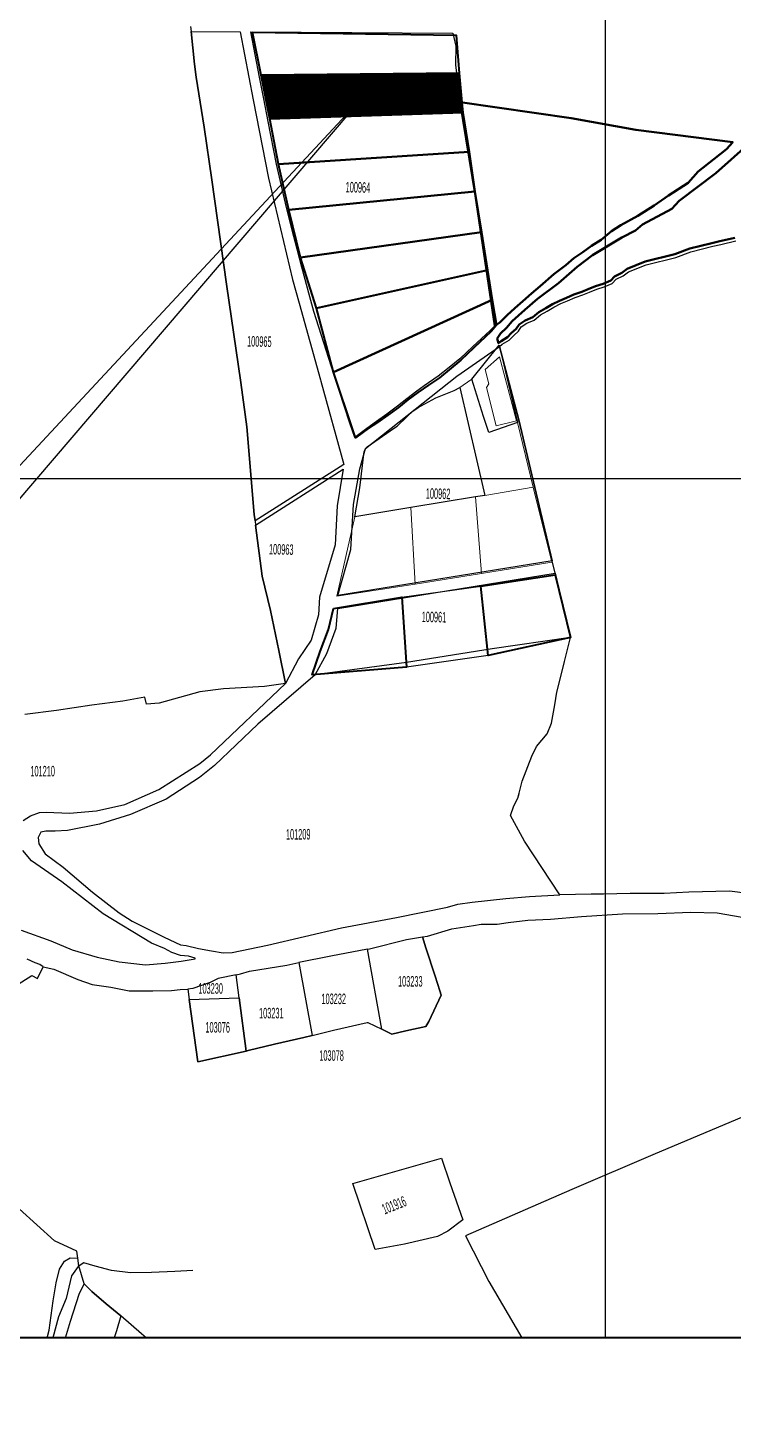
# Model space of a CAD drawing. Extents: x 776738 to 777032, y 9211875 to 9212308.
# Drawn here: x 776969.5 to 776981.67, y 9212053.32 to 9212077.41 of the extents above; entities that cross this region are included whole.
import ezdxf

# ---------------------------------------------------------------- set-up
doc = ezdxf.new("R2010")
doc.units = 0
doc.header["$MEASUREMENT"] = 0
doc.linetypes.add('DASHED', pattern=[0.75, 0.5, -0.25])
doc.layers.get('0').update_dxf_attribs({"linetype": 'CONTINUOUS'})
doc.styles.get("Standard").update_dxf_attribs({"font": 'arial.ttf'})

msp = doc.modelspace()

# ---------------------------------------------------------------- hatches: boundary and pattern name
at = {"linetype": 'Continuous'}
h = msp.add_hatch(dxfattribs=at)
h.set_pattern_fill('ANSI31', color=1, scale=0.135)
h.set_pattern_definition([(45, (427307.027866, 5066597.356946), (-0.01193242693252, 0.01193242693252), [])])
h.paths.add_polyline_path([(776973.524, 9212076.599), (776976.941, 9212076.636), (776976.99, 9212076.127), (776977.006, 9212075.956), (776973.673, 9212075.844)])

# ---------------------------------------------------------------- linework, layer by layer
at = {"color": 5}
for p, q in [((776979.463, 9212102.896), (776979.463, 9212054.81)), ((776979.463, 9212102.896), (776979.463, 9212054.81)), ((776948.807, 9212069.638), (776996.781, 9212069.638))]:
    msp.add_line(p, q, dxfattribs=at)
at = {"color": 1, "linetype": 'Continuous'}
for p, q in [((776975.383, 9212076.338), (776953.975, 9212053.339)), ((776955.704, 9212053.324), (776975.383, 9212076.338))]:
    msp.add_line(p, q, dxfattribs=at)
at = {"color": 1, "linetype": 'Continuous', "lineweight": 0}
for p, q in [((776977.389, 9212071.518, 0.747), (776977.639, 9212071.742, -100.804)), ((776977.639, 9212071.742, -100.804), (776977.932, 9212070.636, 0.641)), ((776977.454, 9212071.273, 0.735), (776977.389, 9212071.518, 0.747)), ((776977.013, 9212071.249, 0.75), (776976.951, 9212071.213, 0.751)), ((776977.159, 9212071.356, 0.764), (776977.013, 9212071.249, 0.75)), ((776977.412, 9212071.212, 0.642), (776977.454, 9212071.273, 0.735)), ((776977.58, 9212070.549, 0.636), (776977.412, 9212071.212, 0.642)), ((776977.932, 9212070.636, 0.641), (776977.58, 9212070.549, 0.636)), ((776978.217, 9212069.488, 0.366), (776977.947, 9212070.608, 0.519)), ((776978.217, 9212069.488, 0.366), (776977.386, 9212069.349, 0.432)), ((776978.544, 9212068.196, 0.182), (776978.217, 9212069.488, 0.366)), ((776977.222, 9212069.325, 0.438), (776977.326, 9212068.001, 0.234)), ((776976.184, 9212067.817, 0.331), (776976.11, 9212069.137, 0.507)), ((776976.184, 9212067.817, 0.331), (776976.11, 9212069.137, 0.507)), ((776974.83, 9212067.61, 0.343), (776975.142, 9212068.979, 0.51)), ((776977.326, 9212068.001, 0.234), (776978.544, 9212068.196, 0.182)), ((776976.184, 9212067.817, 0.331), (776974.83, 9212067.61, 0.343)), ((776977.326, 9212068.001, 0.234), (776976.184, 9212067.817, 0.331))]:
    msp.add_line(p, q, dxfattribs=at)
at = {"color": 7, "linetype": 'Continuous', "lineweight": 40}
msp.add_lwpolyline([(776948.807, 9212102.896), (776996.781, 9212102.896), (776996.781, 9212054.81), (776948.807, 9212054.81)], close=True, dxfattribs=at)
at = {"color": 7, "linetype": 'Continuous'}
for points in [[(776972.305, 9212077.441), (776972.314, 9212077.353), (776972.373, 9212076.79), (776972.402, 9212076.568), (776972.538, 9212075.704), (776972.67, 9212074.795), (776972.926, 9212072.993), (776973.176, 9212071.299), (776973.277, 9212070.531), (776973.403, 9212069.018), (776973.418, 9212068.907), (776973.428, 9212068.833), (776973.54, 9212067.952), (776973.683, 9212067.361), (776973.828, 9212066.674), (776973.944, 9212066.102), (776973.581, 9212066.053), (776972.872, 9212066.01), (776972.466, 9212065.961), (776971.761, 9212065.761), (776971.547, 9212065.745), (776971.514, 9212065.868), (776971.138, 9212065.795), (776970.601, 9212065.729), (776969.991, 9212065.639), (776969.445, 9212065.569)], [(776969.416, 9212063.74), (776969.543, 9212063.82), (776969.697, 9212063.878), (776969.814, 9212063.882), (776970.217, 9212063.867), (776970.681, 9212063.904), (776971.173, 9212064.012), (776971.76, 9212064.273), (776972.463, 9212064.724), (776972.649, 9212064.872), (776973.944, 9212066.102), (776973.581, 9212066.053), (776972.872, 9212066.01), (776972.466, 9212065.961), (776971.761, 9212065.761), (776971.547, 9212065.745), (776971.514, 9212065.868), (776971.138, 9212065.795), (776970.601, 9212065.729), (776969.991, 9212065.639), (776969.445, 9212065.569)], [(776969.38, 9212061.847), (776969.893, 9212061.66), (776970.262, 9212061.509), (776970.695, 9212061.382), (776971.073, 9212061.3), (776971.528, 9212061.249), (776971.867, 9212061.278), (776972.145, 9212061.311), (776972.384, 9212061.35), (776972.387, 9212061.363), (776972.27, 9212061.4), (776972.134, 9212061.408), (776971.983, 9212061.462), (776971.856, 9212061.532), (776971.629, 9212061.622), (776970.797, 9212062.126), (776970.084, 9212062.68), (776969.558, 9212063.043), (776969.412, 9212063.22)], [(776969.222, 9212060.846), (776969.566, 9212061.063), (776969.664, 9212061.011), (776969.763, 9212061.215), (776969.944, 9212061.172), (776970.36, 9212060.995), (776970.608, 9212060.907), (776970.927, 9212060.86), (776971.245, 9212060.802), (776971.656, 9212060.8), (776971.976, 9212060.807), (776972.125, 9212060.82), (776972.258, 9212060.831), (776972.281, 9212060.647), (776972.433, 9212059.573), (776973.265, 9212059.761), (776973.265, 9212059.761), (776973.302, 9212059.768), (776973.752, 9212059.879), (776974.261, 9212059.993), (776974.402, 9212060.027), (776974.771, 9212060.118), (776975.353, 9212060.254), (776975.368, 9212060.255), (776975.609, 9212060.136), (776975.779, 9212060.051), (776976.024, 9212060.108), (776976.366, 9212060.186), (776976.419, 9212060.273), (776976.634, 9212060.725), (776976.609, 9212060.799), (776976.527, 9212061.053), (776976.368, 9212061.541), (776976.31, 9212061.729), (776976.397, 9212061.742), (776976.816, 9212061.869), (776977.191, 9212061.929), (776977.322, 9212061.948), (776977.596, 9212061.952), (776977.788, 9212061.981), (776978.128, 9212062.016), (776978.517, 9212062.036), (776979.055, 9212062.084), (776979.762, 9212062.127), (776980.371, 9212062.131), (776980.943, 9212062.157), (776981.395, 9212062.144), (776981.827, 9212062.072)], [(776969.222, 9212060.846), (776969.566, 9212061.063), (776969.664, 9212061.011), (776969.763, 9212061.215), (776969.705, 9212061.252), (776969.622, 9212061.283), (776969.487, 9212061.346)], [(776981.833, 9212058.62), (776981.814, 9212058.612), (776980.328, 9212057.988), (776978.885, 9212057.371), (776977.054, 9212056.573), (776977.457, 9212055.782), (776978.022, 9212054.81)], [(776969.832, 9212054.81), (776969.864, 9212054.946), (776969.936, 9212055.451), (776969.987, 9212055.759), (776970.043, 9212055.994), (776970.132, 9212056.134), (776970.227, 9212056.19), (776970.36, 9212056.185), (776970.343, 9212056.309), (776969.956, 9212056.487), (776969.041, 9212057.312), (776968.825, 9212056.906), (776968.484, 9212056.205), (776968.195, 9212055.542), (776967.949, 9212054.992), (776967.869, 9212054.81)], [(776971.542, 9212054.81), (776971.459, 9212054.878), (776971.103, 9212055.193), (776970.85, 9212055.396), (776970.604, 9212055.61), (776970.467, 9212055.742), (776970.379, 9212056.053), (776970.36, 9212056.185), (776970.343, 9212056.309), (776969.956, 9212056.487), (776969.041, 9212057.312)], [(776970.145, 9212054.81), (776970.234, 9212055.099), (776970.38, 9212055.565), (776970.467, 9212055.742), (776970.604, 9212055.61), (776970.85, 9212055.396), (776971.103, 9212055.193), (776971.026, 9212054.933), (776970.986, 9212054.81)]]:
    msp.add_lwpolyline(points, dxfattribs=at)
for points in [[(776974.068, 9212073.075), (776974.181, 9212072.667), (776974.546, 9212071.344), (776974.554, 9212071.317), (776974.949, 9212069.884), (776973.418, 9212068.907), (776973.403, 9212069.018), (776973.277, 9212070.531), (776973.176, 9212071.299), (776972.926, 9212072.993), (776972.67, 9212074.795), (776972.538, 9212075.704), (776972.402, 9212076.568), (776972.373, 9212076.79), (776972.314, 9212077.353), (776973.162, 9212077.348), (776973.384, 9212076.172), (776973.652, 9212074.823)], [(776973.345, 9212077.348), (776976.833, 9212077.327), (776976.882, 9212077.103), (776976.881, 9212076.773), (776976.958, 9212076.131), (776977.226, 9212074.516), (776977.556, 9212072.276), (776977.478, 9212072.194), (776977.18, 9212071.916), (776976.955, 9212071.704), (776976.767, 9212071.553), (776976.578, 9212071.405), (776976.34, 9212071.238), (776976.211, 9212071.145), (776976.041, 9212071.012), (776975.875, 9212070.887), (776975.695, 9212070.752), (776975.517, 9212070.625), (776975.351, 9212070.503), (776975.14, 9212070.349), (776975.055, 9212070.596), (776974.778, 9212071.442), (776974.434, 9212072.524), (776974.366, 9212072.774), (776974.228, 9212073.287), (776974.147, 9212073.595), (776974.089, 9212073.816), (776973.964, 9212074.318), (776973.79, 9212075.063), (776973.644, 9212075.803), (776973.569, 9212076.194), (776973.497, 9212076.566)], [(776974.848, 9212067.621), (776975.073, 9212068.416), (776975.118, 9212069.194), (776975.227, 9212069.809), (776975.323, 9212070.156), (776976.9, 9212071.404), (776977.637, 9212071.92), (776977.973, 9212070.654), (776978.248, 9212069.485), (776978.549, 9212068.222)], [(776974.848, 9212067.621), (776975.073, 9212068.416), (776975.118, 9212069.194), (776975.227, 9212069.809), (776975.323, 9212070.156), (776976.9, 9212071.404), (776977.637, 9212071.92), (776977.973, 9212070.654), (776978.248, 9212069.485), (776978.549, 9212068.222)], [(776974.941, 9212069.8), (776974.838, 9212069.167), (776974.802, 9212068.498), (776974.53, 9212067.593), (776974.512, 9212067.286), (776974.386, 9212066.852), (776974.168, 9212066.526), (776973.944, 9212066.102), (776973.828, 9212066.674), (776973.683, 9212067.361), (776973.54, 9212067.952), (776973.428, 9212068.833)], [(776974.85, 9212067.397), (776978.601, 9212068.004), (776978.864, 9212066.897), (776977.512, 9212066.698), (776976.036, 9212066.466), (776974.454, 9212066.25), (776974.656, 9212066.621), (776974.819, 9212067.059)], [(776974.85, 9212067.397), (776978.601, 9212068.004), (776978.864, 9212066.897), (776977.512, 9212066.698), (776976.036, 9212066.466), (776974.454, 9212066.25), (776974.656, 9212066.621), (776974.819, 9212067.059)], [(776978.864, 9212066.897), (776977.512, 9212066.698), (776976.036, 9212066.466), (776974.454, 9212066.25), (776973.465, 9212065.4), (776972.718, 9212064.688), (776972.459, 9212064.482), (776971.882, 9212064.109), (776971.27, 9212063.84), (776970.732, 9212063.678), (776970.18, 9212063.565), (776969.971, 9212063.556), (776969.805, 9212063.556), (776969.72, 9212063.536), (776969.676, 9212063.444), (776969.685, 9212063.334), (776969.798, 9212063.163), (776970.105, 9212062.934), (776970.612, 9212062.501), (776971.075, 9212062.147), (776971.296, 9212062.001), (776971.732, 9212061.782), (776971.849, 9212061.726), (776972.134, 9212061.595), (776972.229, 9212061.579), (776972.44, 9212061.53), (776972.669, 9212061.488), (776972.866, 9212061.454), (776973.022, 9212061.46), (776973.631, 9212061.587), (776974.913, 9212061.886), (776975.86, 9212062.064), (776976.743, 9212062.242), (776976.922, 9212062.292), (776977.166, 9212062.332), (776977.746, 9212062.394), (776978.158, 9212062.426), (776978.679, 9212062.456), (776978.071, 9212063.381), (776977.828, 9212063.824), (776977.888, 9212063.99), (776977.956, 9212064.122), (776977.978, 9212064.204), (776977.978, 9212064.21), (776978.031, 9212064.418), (776978.197, 9212064.851), (776978.276, 9212065.014), (776978.463, 9212065.233), (776978.538, 9212065.418), (776978.596, 9212065.737), (776978.629, 9212065.953), (776978.681, 9212066.157), (776978.759, 9212066.485)], [(776975.609, 9212060.136), (776975.361, 9212061.519), (776975.392, 9212061.525), (776976.033, 9212061.686), (776976.31, 9212061.729), (776976.31, 9212061.729), (776976.368, 9212061.541), (776976.527, 9212061.053), (776976.609, 9212060.799), (776976.609, 9212060.799), (776976.634, 9212060.725), (776976.419, 9212060.273), (776976.366, 9212060.186), (776976.024, 9212060.108), (776975.779, 9212060.051)], [(776975.609, 9212060.136), (776975.361, 9212061.519), (776974.725, 9212061.399), (776974.177, 9212061.286), (776974.402, 9212060.027), (776974.402, 9212060.027), (776974.402, 9212060.027), (776974.771, 9212060.118), (776975.353, 9212060.254), (776975.353, 9212060.254), (776975.368, 9212060.255), (776975.368, 9212060.255)], [(776973.146, 9212060.677), (776973.095, 9212061.078), (776972.781, 9212061.011), (776972.644, 9212060.943), (776972.345, 9212060.839), (776972.258, 9212060.831), (776972.281, 9212060.647), (776973.146, 9212060.677)], [(776973.146, 9212060.677), (776973.095, 9212061.078), (776973.166, 9212061.094), (776973.324, 9212061.141), (776973.966, 9212061.243), (776974.177, 9212061.286), (776974.177, 9212061.286), (776974.177, 9212061.286), (776974.402, 9212060.027), (776974.402, 9212060.027), (776974.402, 9212060.027), (776974.261, 9212059.993), (776973.752, 9212059.879), (776973.302, 9212059.768), (776973.265, 9212059.761), (776973.265, 9212059.761), (776973.265, 9212059.761)], [(776973.265, 9212059.761), (776972.433, 9212059.573), (776972.281, 9212060.647), (776973.146, 9212060.677)], [(776976.637, 9212057.913), (776976.78, 9212057.486), (776977.003, 9212056.846), (776976.747, 9212056.65), (776976.57, 9212056.56), (776975.996, 9212056.427), (776975.491, 9212056.337), (776975.106, 9212057.475)], [(776975.106, 9212057.475), (776976.637, 9212057.913), (776976.78, 9212057.486), (776977.003, 9212056.846), (776976.747, 9212056.65), (776976.57, 9212056.56), (776975.996, 9212056.427), (776975.491, 9212056.337)]]:
    msp.add_lwpolyline(points, close=True, dxfattribs=at)
at = {"color": 1, "linetype": 'Continuous', "lineweight": 40}
for points in [[(776973.375, 9212077.342), (776976.893, 9212077.29), (776976.941, 9212076.636), (776973.524, 9212076.599), (776973.375, 9212077.342)], [(776973.524, 9212076.599), (776976.941, 9212076.636), (776976.99, 9212076.127), (776977.006, 9212075.956), (776973.673, 9212075.844), (776973.524, 9212076.599)], [(776973.673, 9212075.844), (776977.006, 9212075.956), (776977.117, 9212075.279), (776973.825, 9212075.063), (776973.673, 9212075.844)], [(776973.825, 9212075.063), (776977.117, 9212075.279), (776977.212, 9212074.595), (776974.004, 9212074.276), (776973.825, 9212075.063)], [(776974.004, 9212074.276), (776977.213, 9212074.595), (776977.326, 9212073.89), (776974.206, 9212073.453), (776974.004, 9212074.276)], [(776974.206, 9212073.453), (776977.326, 9212073.89), (776977.431, 9212073.237), (776974.477, 9212072.578), (776974.206, 9212073.453)], [(776974.477, 9212072.578), (776977.431, 9212073.237), (776977.514, 9212072.722), (776974.775, 9212071.473), (776974.477, 9212072.578)], [(776974.775, 9212071.473), (776977.514, 9212072.722), (776977.589, 9212072.287), (776977.496, 9212072.174), (776977.198, 9212071.896), (776976.973, 9212071.684), (776976.6, 9212071.376), (776976.415, 9212071.253), (776976.228, 9212071.125), (776976.054, 9212070.999), (776975.893, 9212070.867), (776975.712, 9212070.731), (776975.534, 9212070.605), (776975.373, 9212070.501), (776975.154, 9212070.341), (776975.111, 9212070.464), (776974.775, 9212071.473)], [(776974.775, 9212067.399), (776975.951, 9212067.59), (776975.951, 9212067.59), (776976.031, 9212066.385), (776976.031, 9212066.385), (776974.403, 9212066.252), (776974.54, 9212066.652), (776974.688, 9212067.035), (776974.775, 9212067.399)]]:
    msp.add_lwpolyline(points, dxfattribs=at)
at = {"color": 1, "linetype": 'Continuous', "lineweight": 50}
msp.add_lwpolyline([(776976.958, 9212076.131), (776978.873, 9212075.858), (776979.994, 9212075.656), (776981.664, 9212075.444), (776981.556, 9212075.321), (776981.337, 9212075.151), (776981.07, 9212074.939), (776980.896, 9212074.739), (776980.554, 9212074.525), (776980.308, 9212074.351), (776980.029, 9212074.175), (776979.733, 9212074.009), (776979.574, 9212073.91), (776979.391, 9212073.756), (776979.227, 9212073.657), (776979.08, 9212073.544), (776978.924, 9212073.441), (776978.786, 9212073.321), (776978.578, 9212073.163), (776978.343, 9212072.96), (776978.189, 9212072.833), (776978.042, 9212072.698), (776977.906, 9212072.577), (776977.771, 9212072.456), (776977.646, 9212072.334), (776977.556, 9212072.276), (776977.226, 9212074.516)], close=True, dxfattribs=at)
msp.add_lwpolyline([(776981.956, 9212075.428), (776981.374, 9212074.911), (776980.739, 9212074.429), (776980.614, 9212074.294), (776980.107, 9212074.024), (776979.987, 9212073.92), (776979.751, 9212073.799), (776979.244, 9212073.493), (776978.981, 9212073.292), (776978.659, 9212073.012), (776978.295, 9212072.741), (776978.074, 9212072.553), (776977.857, 9212072.352), (776977.76, 9212072.242), (776977.653, 9212072.143), (776977.599, 9212072.054), (776977.622, 9212071.973), (776977.666, 9212072.012), (776977.776, 9212072.077), (776977.842, 9212072.145), (776977.927, 9212072.223), (776977.977, 9212072.299), (776978.083, 9212072.369), (776978.213, 9212072.423), (776978.319, 9212072.512), (776978.437, 9212072.579), (776978.553, 9212072.649), (776978.675, 9212072.708), (776978.795, 9212072.759), (776978.921, 9212072.814), (776979.06, 9212072.861), (776979.172, 9212072.907), (776979.297, 9212072.961), (776979.429, 9212073), (776979.558, 9212073.056), (776979.621, 9212073.127), (776979.753, 9212073.191), (776979.843, 9212073.258), (776980.156, 9212073.382), (776980.666, 9212073.51), (776980.924, 9212073.609), (776981.302, 9212073.701), (776981.445, 9212073.734), (776981.703, 9212073.795)], dxfattribs=at)
at = {"color": 1, "linetype": 'Continuous'}
for points in [[(776977.637, 9212071.92), (776977.687, 9212071.96), (776977.804, 9212072.028), (776977.884, 9212072.108), (776977.965, 9212072.182), (776978.015, 9212072.257), (776978.112, 9212072.322), (776978.239, 9212072.373), (776978.345, 9212072.463), (776978.461, 9212072.528), (776978.578, 9212072.598), (776978.698, 9212072.658), (776978.815, 9212072.707), (776978.944, 9212072.762), (776979.08, 9212072.809), (776979.193, 9212072.855), (776979.318, 9212072.908), (776979.448, 9212072.948), (776979.583, 9212073.007), (776979.65, 9212073.079), (776979.773, 9212073.139), (776979.864, 9212073.206), (776980.171, 9212073.328), (776980.681, 9212073.456), (776980.939, 9212073.554), (776981.319, 9212073.648), (776981.458, 9212073.68), (776981.721, 9212073.742)], [(776981.924, 9212062.48), (776981.611, 9212062.517), (776980.905, 9212062.5), (776980.48, 9212062.478), (776979.896, 9212062.48), (776979.432, 9212062.47), (776979.219, 9212062.466), (776978.679, 9212062.456), (776978.071, 9212063.381), (776977.828, 9212063.824), (776977.888, 9212063.99), (776977.956, 9212064.122), (776977.978, 9212064.21), (776978.031, 9212064.418), (776978.197, 9212064.851), (776978.276, 9212065.014), (776978.463, 9212065.233), (776978.538, 9212065.418), (776978.596, 9212065.737), (776978.629, 9212065.953), (776978.681, 9212066.157), (776978.759, 9212066.485), (776978.864, 9212066.897), (776978.601, 9212068.004), (776978.549, 9212068.222), (776978.248, 9212069.485), (776977.973, 9212070.654), (776977.637, 9212071.92)], [(776974.775, 9212067.399), (776975.951, 9212067.59), (776977.318, 9212067.783), (776978.599, 9212067.979), (776978.864, 9212066.896), (776977.443, 9212066.584), (776976.031, 9212066.385), (776974.403, 9212066.252), (776974.54, 9212066.652), (776974.688, 9212067.035), (776974.775, 9212067.399)], [(776977.318, 9212067.783), (776978.599, 9212067.979), (776978.864, 9212066.896), (776977.443, 9212066.584), (776977.318, 9212067.783)], [(776975.951, 9212067.59), (776977.318, 9212067.783), (776977.443, 9212066.584), (776976.031, 9212066.385), (776975.951, 9212067.59)]]:
    msp.add_lwpolyline(points, dxfattribs=at)
at = {"color": 2}
for points in [[(776974.848, 9212067.621), (776975.073, 9212068.416), (776975.118, 9212069.194), (776975.227, 9212069.809), (776975.323, 9212070.156), (776976.9, 9212071.404), (776977.637, 9212071.92), (776977.973, 9212070.654), (776978.248, 9212069.485), (776978.549, 9212068.222)], [(776974.85, 9212067.397), (776978.601, 9212068.004), (776978.864, 9212066.897), (776977.512, 9212066.698), (776976.036, 9212066.466), (776974.454, 9212066.25), (776974.656, 9212066.621), (776974.819, 9212067.059)]]:
    msp.add_lwpolyline(points, close=True, dxfattribs=at)
at = {"color": 1, "linetype": 'Continuous'}
for points, elevation in [([(776977.159, 9212071.356), (776977.633, 9212071.939), (776977.947, 9212070.608), (776977.454, 9212070.436), (776977.363, 9212070.708), (776977.159, 9212071.356)], 0.764), ([(776975.303, 9212070.106), (776975.336, 9212070.17), (776975.353, 9212070.187), (776975.824, 9212070.513), (776975.87, 9212070.542), (776976.046, 9212070.712), (776976.143, 9212070.799), (776976.232, 9212070.864), (776976.285, 9212070.896), (776976.542, 9212071.03), (776976.857, 9212071.16), (776976.951, 9212071.213), (776977.386, 9212069.349), (776977.222, 9212069.325), (776976.11, 9212069.137), (776975.142, 9212068.979), (776975.229, 9212069.478), (776975.303, 9212070.106)], 0.751)]:
    msp.add_lwpolyline(points, dxfattribs=dict(at, elevation=elevation))
at = {"color": 6, "linetype": 'Continuous', "lineweight": 40}
msp.add_lwpolyline([(776977.318, 9212067.783), (776977.318, 9212067.783), (776978.599, 9212067.979), (776978.864, 9212066.896), (776977.443, 9212066.584), (776977.443, 9212066.584), (776977.318, 9212067.783)], dxfattribs=at)
at = {"color": 1, "linetype": 'DASHED'}
msp.add_lwpolyline([(776972.345, 9212055.974), (776972.032, 9212055.958), (776971.634, 9212055.937), (776971.267, 9212055.931), (776970.939, 9212055.974), (776970.659, 9212056.05), (776970.465, 9212056.104), (776970.363, 9212056.044), (776970.249, 9212055.883), (776970.158, 9212055.489), (776970.026, 9212055.174), (776969.928, 9212054.81)], dxfattribs=at)

# ---------------------------------------------------------------- texts
at = {"color": 7, "width": 0.5}
for s, height, rotation, p in [('100964', 0.1818, 358.7, (776974.981, 9212074.578)), ('100965', 0.1818, 358.7, (776973.279, 9212071.918)), ('100962', 0.1818, 358.7, (776976.365, 9212069.292)), ('100963', 0.1818, 358.7, (776973.658, 9212068.331)), ('100961', 0.1818, 358.7, (776976.294, 9212067.164)), ('101210', 0.1818, 0.3, (776969.541, 9212064.498)), ('101209', 0.1818, 0.3, (776973.953, 9212063.409)), ('101916', 0.1821, 21.6, (776975.656, 9212056.939))]:
    msp.add_text(s, height=height, rotation=rotation, dxfattribs=at).set_placement(p)
for s, p in [('103233', (776975.887, 9212060.872)), ('103230', (776972.441, 9212060.75)), ('103232', (776974.565, 9212060.57)), ('103231', (776973.488, 9212060.324)), ('103076', (776972.562, 9212060.079)), ('103078', (776974.528, 9212059.592))]:
    msp.add_text(s, height=0.1818, dxfattribs=at).set_placement(p)

doc.saveas('drawing.dxf')
